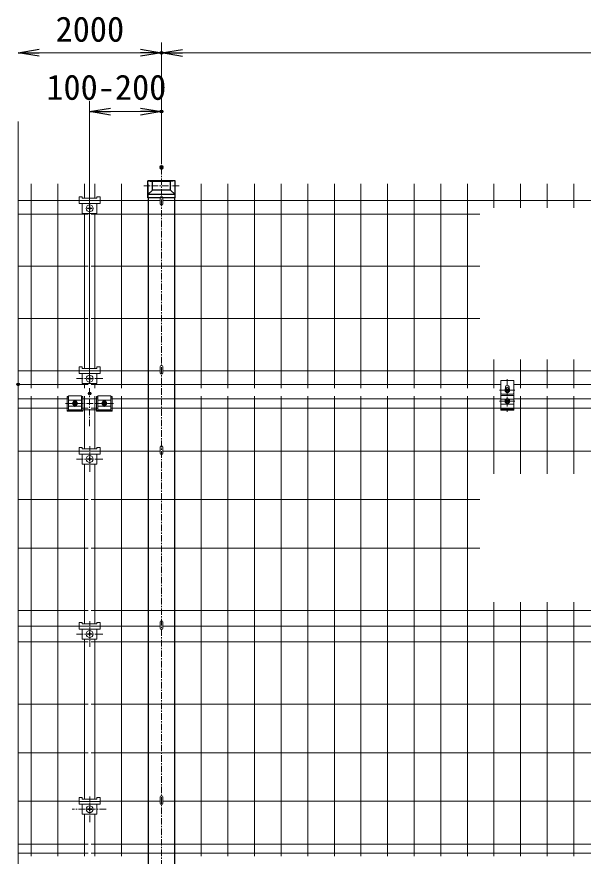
# Model space of a CAD drawing. Units: millimetres, scale not verified. Extents: x -4200 to 4200, y -2970 to 2970.
# Drawn here: x -3477 to -2396, y -738 to 864 of the extents above; entities that cross this region are included whole.
import ezdxf
from ezdxf.enums import TextEntityAlignment as Align

# ---------------------------------------------------------------- set-up
doc = ezdxf.new("R2010")
doc.units = ezdxf.units.MM
doc.header["$LTSCALE"] = 10
doc.header["$PDMODE"] = 32
doc.header["$PDSIZE"] = 5
doc.linetypes.add('USER1', pattern=[2, 1.25, -0.25, 0.25, -0.25])
for name, color, linetype, lineweight in [('0-0_D-STR-DIM', 7, 'Continuous', 13), ('0-1_0', 7, 'Continuous', 25), ('0-4_D-STR1', 1, 'Continuous', 25), ('0-5_D-BMK', 2, 'USER1', 13), ('0-9_D-STR3', 3, 'Continuous', 13), ('0-E_D-STR5', 7, 'Continuous', 9)]:
    doc.layers.add(name, color=color, linetype=linetype, lineweight=lineweight)
doc.layers.add('0-2_DEFPOINTS', color=7, linetype='Continuous')
doc.styles.add('ＭＳ ゴシック', font='')
doc.styles.get('ＭＳ ゴシック').set_extended_font_data('MS Gothic')

# ---------------------------------------------------------------- blocks, each defined once
blk = doc.blocks.new('_OPEN')
at = {"layer": '0-1_0'}
blk.add_line((0, 0), (-10, 0), dxfattribs=at)
blk.add_lwpolyline([(-10, 1.667), (0, 0), (-10, -1.667)], dxfattribs=at)

msp = doc.modelspace()

# ---------------------------------------------------------------- linework, layer by layer
at = {"layer": '0-0_D-STR-DIM'}
for p, q in [((-3200.94, 595.17), (-3200.94, 814.84)), ((-3200.94, 595.01), (-3200.94, 814.68)), ((-3434.46, 794.84), (-3240.94, 794.84)), ((-3160.94, 794.68), (-1240.94, 794.68)), ((-3337.9, 164.87), (-3337.9, 702.75)), ((-3200.94, 597.19), (-3200.94, 702.75)), ((-3297.9, 682.75), (-3240.94, 682.75)), ((-3474.46, 664.12), (-3474.46, -1715.23))]:
    msp.add_line(p, q, dxfattribs=at)
at = {"layer": '0-2_DEFPOINTS'}
for p in [(-3200.94, 794.84), (-3200.94, 682.75), (-3200.94, 577.19), (-3200.94, 575.17), (-3200.94, 575.01), (-3474.46, 162.36), (-3337.9, 144.87)]:
    msp.add_point(p, dxfattribs=at)
at = {"layer": '0-4_D-STR1'}
for p, q in [((-3227.14, 518.41), (-3227.14, 550.68)), ((-3227.14, 550.68), (-3217.94, 549.54)), ((-3183.94, 549.54), (-3217.94, 549.54)), ((-3217.94, 532.54), (-3217.94, 549.54)), ((-3174.74, 550.68), (-3183.94, 549.54)), ((-3183.94, 532.54), (-3183.94, 549.54)), ((-3217.94, 532.54), (-3227.14, 524.48)), ((-3183.94, 532.54), (-3217.94, 532.54)), ((-3183.94, 532.54), (-3174.74, 524.48)), ((-3174.74, 524.48), (-3227.14, 524.48)), ((-3174.74, 518.41), (-3227.14, 518.41)), ((-3225.94, 518.41), (-3225.94, -1960.06)), ((-3175.94, 518.41), (-3175.94, -1960.06))]:
    msp.add_line(p, q, dxfattribs=at)
msp.add_lwpolyline([(-3174.74, 518.41), (-3174.74, 550.68), (-3227.14, 550.68)], dxfattribs=at)
at = {"layer": '0-5_D-BMK'}
for p, q in [((-3200.94, 775.01), (-3200.94, -1994.36)), ((-3167.21, 541.04), (-3234.67, 541.04)), ((-3362.9, 173.36), (-3312.9, 173.36)), ((-2540.96, 172.45), (-2540.96, 109.75)), ((-3337.94, 82.77), (-3337.94, 155.18)), ((-2526.29, 151.28), (-2555.63, 151.28)), ((-3365.91, 119.28), (-3365.91, 133.75)), ((-3309.91, 119.28), (-3309.91, 133.75)), ((-2526.29, 130.42), (-2555.63, 130.42)), ((-3383.71, 126.16), (-3292.11, 126.16)), ((-3337.87, -4.49), (-3337.87, 44.31)), ((-3362.9, 19.91), (-3312.9, 19.91)), ((-3337.87, -338.24), (-3337.87, -289.44)), ((-3362.9, -313.84), (-3312.9, -313.84)), ((-3337.87, -672.41), (-3337.87, -623.61)), ((-3306.56, -648.01), (-3371.39, -648.01))]:
    msp.add_line(p, q, dxfattribs=at)
at = {"layer": '0-9_D-STR3'}
for p, q in [((-3357.9, 520.42), (-3351.9, 520.42)), ((-3357.9, 520.42), (-3357.9, 507.62)), ((-3357.9, 513.12), (-3317.9, 513.12)), ((-3351.9, 520.42), (-3351.9, 517.52)), ((-3351.9, 517.52), (-3323.9, 517.52)), ((-3323.9, 520.42), (-3317.9, 520.42)), ((-3323.9, 520.42), (-3323.9, 517.52)), ((-3317.9, 520.42), (-3317.9, 507.62)), ((-3203.54, 519.08), (-3203.54, 506.91)), ((-3198.34, 519.08), (-3198.34, 506.91)), ((-3357.9, 507.62), (-3317.9, 507.62)), ((-3351.9, 507.62), (-3351.9, 488.62)), ((-3341.37, 498.62), (-3339.37, 498.62)), ((-3341.37, 497.62), (-3339.37, 497.62)), ((-3338.37, 501.62), (-3338.37, 499.62)), ((-3338.37, 494.62), (-3338.37, 496.62)), ((-3337.37, 501.62), (-3337.37, 499.62)), ((-3337.37, 494.62), (-3337.37, 496.62)), ((-3334.37, 498.62), (-3336.37, 498.62)), ((-3334.37, 497.62), (-3336.37, 497.62)), ((-3323.9, 507.62), (-3323.9, 488.62)), ((-3351.9, 488.62), (-3323.9, 488.62)), ((-3357.9, 195.66), (-3357.9, 182.86)), ((-3357.9, 195.66), (-3351.9, 195.66)), ((-3351.9, 195.66), (-3351.9, 192.76)), ((-3351.9, 192.76), (-3323.9, 192.76)), ((-3323.9, 195.66), (-3323.9, 192.76)), ((-3203.54, 196.5), (-3203.54, 184.33)), ((-3198.34, 196.5), (-3198.34, 184.33)), ((-3357.9, 188.36), (-3317.9, 188.36)), ((-3357.9, 182.86), (-3317.9, 182.86)), ((-3351.9, 182.86), (-3351.9, 163.86)), ((-3338.37, 176.86), (-3338.37, 174.86)), ((-3337.37, 176.86), (-3337.37, 174.86)), ((-3323.9, 182.86), (-3323.9, 163.86)), ((-3351.9, 163.86), (-3323.9, 163.86)), ((-3341.37, 173.86), (-3339.37, 173.86)), ((-3341.37, 172.86), (-3339.37, 172.86)), ((-3338.37, 169.86), (-3338.37, 171.86)), ((-3337.37, 169.86), (-3337.37, 171.86)), ((-3334.37, 173.86), (-3336.37, 173.86)), ((-3334.37, 172.86), (-3336.37, 172.86)), ((-2553.46, 169.58), (-2553.46, 113.16)), ((-2528.46, 169.58), (-2553.46, 169.58)), ((-2528.46, 169.58), (-2528.46, 113.16)), ((-2543.42, 155.54), (-2545.88, 151.28)), ((-2543.42, 147.02), (-2545.88, 151.28)), ((-2544.46, 157.39), (-2544.46, 153.74)), ((-2543.69, 153.33), (-2542.33, 151.97)), ((-2543.69, 149.24), (-2542.33, 150.6)), ((-2538.5, 155.54), (-2543.42, 155.54)), ((-2538.5, 147.02), (-2543.42, 147.02)), ((-2543.01, 154.01), (-2541.64, 152.65)), ((-2543.01, 148.55), (-2541.64, 149.92)), ((-2538.91, 154.01), (-2540.28, 152.65)), ((-2538.91, 148.55), (-2540.28, 149.92)), ((-2538.23, 153.33), (-2539.6, 151.97)), ((-2538.23, 149.24), (-2539.6, 150.6)), ((-2538.5, 155.54), (-2536.04, 151.28)), ((-2538.5, 147.02), (-2536.04, 151.28)), ((-2537.46, 157.39), (-2537.46, 153.74)), ((-3380.91, 139.32), (-3380.91, 111.53)), ((-3380.91, 139.32), (-3378.41, 139.32)), ((-3380.91, 137.92), (-3378.41, 137.92)), ((-3378.41, 140.32), (-3378.41, 114.1)), ((-3378.41, 140.32), (-3353.41, 140.32)), ((-3378.41, 132.56), (-3353.41, 132.56)), ((-3368.37, 130.42), (-3370.83, 126.16)), ((-3368.64, 128.2), (-3367.28, 126.84)), ((-3363.46, 130.42), (-3368.37, 130.42)), ((-3367.96, 128.89), (-3366.6, 127.52)), ((-3363.87, 128.89), (-3365.23, 127.52)), ((-3363.19, 128.2), (-3364.55, 126.84)), ((-3363.46, 130.42), (-3361, 126.16)), ((-3353.41, 140.32), (-3353.41, 114.1)), ((-3353.41, 139.32), (-3350.91, 139.32)), ((-3353.41, 137.92), (-3350.91, 137.92)), ((-3350.91, 111.53), (-3350.91, 139.32)), ((-3324.91, 135.09), (-3350.91, 135.09)), ((-3322.41, 139.32), (-3324.91, 139.32)), ((-3324.91, 111.53), (-3324.91, 139.32)), ((-3322.41, 137.92), (-3324.91, 137.92)), ((-3322.41, 140.32), (-3322.41, 114.1)), ((-3297.41, 140.32), (-3322.41, 140.32)), ((-3297.41, 132.56), (-3322.41, 132.56)), ((-3312.37, 130.42), (-3314.83, 126.16)), ((-3312.64, 128.2), (-3311.28, 126.84)), ((-3312.37, 130.42), (-3307.46, 130.42)), ((-3311.96, 128.89), (-3310.6, 127.52)), ((-3307.87, 128.89), (-3309.23, 127.52)), ((-3307.19, 128.2), (-3308.55, 126.84)), ((-3307.46, 130.42), (-3305, 126.16)), ((-3297.41, 140.32), (-3297.41, 114.1)), ((-3294.91, 139.32), (-3297.41, 139.32)), ((-3294.91, 137.92), (-3297.41, 137.92)), ((-3294.91, 139.32), (-3294.91, 111.53)), ((-2528.46, 140.86), (-2553.52, 140.86)), ((-2553.46, 134.43), (-2543.57, 134.43)), ((-2530.46, 143.94), (-2551.46, 143.94)), ((-2543.42, 134.68), (-2545.88, 130.42)), ((-2543.42, 126.16), (-2545.88, 130.42)), ((-2543.69, 132.47), (-2542.33, 131.1)), ((-2543.69, 128.37), (-2542.33, 129.74)), ((-2538.5, 134.68), (-2543.42, 134.68)), ((-2543.01, 133.15), (-2541.64, 131.78)), ((-2543.01, 127.69), (-2541.64, 129.05)), ((-2540.96, 121.51), (-2540.96, 138.02)), ((-2538.91, 133.15), (-2540.28, 131.78)), ((-2538.91, 127.69), (-2540.28, 129.05)), ((-2538.23, 132.47), (-2539.6, 131.1)), ((-2538.23, 128.37), (-2539.6, 129.74)), ((-2538.5, 134.68), (-2536.04, 130.42)), ((-2538.5, 126.16), (-2536.04, 130.42)), ((-2538.36, 134.43), (-2528.46, 134.43)), ((-3380.91, 112.71), (-3350.91, 112.71)), ((-3378.41, 120.62), (-3353.41, 120.62)), ((-3378.41, 114.1), (-3353.41, 114.1)), ((-3368.37, 121.9), (-3370.83, 126.16)), ((-3368.64, 124.11), (-3367.28, 125.47)), ((-3363.46, 121.9), (-3368.37, 121.9)), ((-3367.96, 123.43), (-3366.6, 124.79)), ((-3363.87, 123.43), (-3365.23, 124.79)), ((-3363.19, 124.11), (-3364.55, 125.47)), ((-3363.46, 121.9), (-3361, 126.16)), ((-3324.91, 114.11), (-3350.91, 114.11)), ((-3294.91, 112.71), (-3324.91, 112.71)), ((-3297.41, 120.62), (-3322.41, 120.62)), ((-3297.41, 114.1), (-3322.41, 114.1)), ((-3312.37, 121.9), (-3314.83, 126.16)), ((-3312.64, 124.11), (-3311.28, 125.47)), ((-3312.37, 121.9), (-3307.46, 121.9)), ((-3311.96, 123.43), (-3310.6, 124.79)), ((-3307.87, 123.43), (-3309.23, 124.79)), ((-3307.18, 124.11), (-3308.55, 125.47)), ((-3307.46, 121.9), (-3305, 126.16)), ((-2528.5, 117.13), (-2553.5, 117.13)), ((-2553.46, 124.48), (-2528.46, 124.48)), ((-2528.46, 115.19), (-2553.46, 115.19)), ((-2528.46, 113.16), (-2553.46, 113.16)), ((-2538.5, 126.16), (-2543.42, 126.16)), ((-3380.91, 111.53), (-3350.91, 111.53)), ((-3294.91, 111.53), (-3324.91, 111.53)), ((-3357.9, 42.21), (-3357.9, 29.41)), ((-3357.9, 42.21), (-3351.9, 42.21)), ((-3357.9, 34.91), (-3317.9, 34.91)), ((-3351.9, 42.21), (-3351.9, 39.31)), ((-3351.9, 39.31), (-3323.9, 39.31)), ((-3323.9, 42.21), (-3323.9, 39.31)), ((-3203.54, 43.11), (-3203.54, 30.94)), ((-3198.34, 43.11), (-3198.34, 30.94)), ((-3357.9, 29.41), (-3317.9, 29.41)), ((-3351.9, 29.41), (-3351.9, 10.41)), ((-3341.37, 20.41), (-3339.37, 20.41)), ((-3341.37, 19.41), (-3339.37, 19.41)), ((-3338.37, 23.41), (-3338.37, 21.41)), ((-3338.37, 16.41), (-3338.37, 18.41)), ((-3337.37, 23.41), (-3337.37, 21.41)), ((-3337.37, 16.41), (-3337.37, 18.41)), ((-3334.37, 20.41), (-3336.37, 20.41)), ((-3334.37, 19.41), (-3336.37, 19.41)), ((-3323.9, 29.41), (-3323.9, 10.41)), ((-3351.9, 10.41), (-3323.9, 10.41)), ((-3357.9, -291.54), (-3357.9, -304.34)), ((-3357.9, -291.54), (-3351.9, -291.54)), ((-3357.9, -298.84), (-3317.9, -298.84)), ((-3351.9, -291.54), (-3351.9, -294.44)), ((-3351.9, -294.44), (-3323.9, -294.44)), ((-3323.9, -291.54), (-3323.9, -294.44)), ((-3203.54, -290.59), (-3203.54, -302.76)), ((-3198.34, -290.59), (-3198.34, -302.76)), ((-3357.9, -304.34), (-3317.9, -304.34)), ((-3351.9, -304.34), (-3351.9, -323.34)), ((-3341.37, -313.34), (-3339.37, -313.34)), ((-3341.37, -314.34), (-3339.37, -314.34)), ((-3338.37, -310.34), (-3338.37, -312.34)), ((-3338.37, -317.34), (-3338.37, -315.34)), ((-3337.37, -310.34), (-3337.37, -312.34)), ((-3337.37, -317.34), (-3337.37, -315.34)), ((-3334.37, -313.34), (-3336.37, -313.34)), ((-3334.37, -314.34), (-3336.37, -314.34)), ((-3323.9, -304.34), (-3323.9, -323.34)), ((-3351.9, -323.34), (-3323.9, -323.34)), ((-3203.54, -624.39), (-3203.54, -636.56)), ((-3198.34, -624.39), (-3198.34, -636.56)), ((-3357.9, -625.71), (-3351.9, -625.71)), ((-3357.9, -625.71), (-3357.9, -638.51)), ((-3357.9, -633.01), (-3317.9, -633.01)), ((-3357.9, -638.51), (-3317.9, -638.51)), ((-3351.9, -625.71), (-3351.9, -628.61)), ((-3351.9, -628.61), (-3323.9, -628.61)), ((-3351.9, -638.51), (-3351.9, -657.51)), ((-3323.9, -625.71), (-3323.9, -628.61)), ((-3323.9, -638.51), (-3323.9, -657.51)), ((-3341.37, -647.51), (-3339.37, -647.51)), ((-3341.37, -648.51), (-3339.37, -648.51)), ((-3338.37, -644.51), (-3338.37, -646.51)), ((-3338.37, -651.51), (-3338.37, -649.51)), ((-3337.37, -644.51), (-3337.37, -646.51)), ((-3337.37, -651.51), (-3337.37, -649.51)), ((-3334.37, -647.51), (-3336.37, -647.51)), ((-3334.37, -648.51), (-3336.37, -648.51)), ((-3351.9, -657.51), (-3323.9, -657.51))]:
    msp.add_line(p, q, dxfattribs=at)
for points in [[(-3323.9, 195.66), (-3317.9, 195.66), (-3317.9, 182.86)], [(-3323.9, 42.21), (-3317.9, 42.21), (-3317.9, 29.41)], [(-3323.9, -291.54), (-3317.9, -291.54), (-3317.9, -304.34)], [(-3323.9, -625.71), (-3317.9, -625.71), (-3317.9, -638.51)]]:
    msp.add_lwpolyline(points, dxfattribs=at)
for centre, radius in [((-3337.87, 498.12), 6.5), ((-3337.87, 173.36), 6.5), ((-2540.96, 151.28), 4.26), ((-3365.91, 126.16), 4.26), ((-3309.91, 126.16), 4.26), ((-2540.96, 130.42), 4.26), ((-3337.87, 19.91), 6.5), ((-3337.87, -313.84), 6.5), ((-3337.87, -648.01), 6.5)]:
    msp.add_circle(centre, radius, dxfattribs=at)
for centre, radius, start, end in [((-3341.37, 498.12), 0.5, 90.00001, 270), ((-3339.37, 499.62), 1, 270, 0.00001), ((-3339.37, 496.62), 1, 0, 90), ((-3337.87, 501.62), 0.5, 0, 179.99999), ((-3336.37, 499.62), 1, 180.00001, 270), ((-3336.37, 496.62), 1, 90, 180.00001), ((-3334.37, 498.12), 0.5, 270.00049, 90.00046), ((-3200.94, 506.91), 2.6, 180, 0), ((-3337.87, 494.62), 0.5, 180.00002, 0.00001), ((-3337.87, 176.86), 0.5, 0, 179.99999), ((-3200.94, 184.33), 2.6, 180, 0), ((-3341.37, 173.36), 0.5, 90.00001, 270), ((-3339.37, 174.86), 1, 270, 0.00001), ((-3339.37, 171.86), 1, 0, 90), ((-3337.87, 169.86), 0.5, 180.00002, 0.00001), ((-3336.37, 174.86), 1, 180.00001, 270), ((-3336.37, 171.86), 1, 90, 180.00001), ((-3334.37, 173.36), 0.5, 270.00049, 90.00046), ((-2540.96, 157.39), 3.5, 0, 180), ((-2528.48, 161.4), 0.02, 270, 0), ((-2551.46, 145.94), 2, 180, 270), ((-2543.35, 153.67), 0.483, 44.99953, 224.99952), ((-2543.35, 148.9), 0.483, 135, 314.99998), ((-2540.96, 150.08), 3.62, 237.53826, 302.46174), ((-2543.01, 151.28), 0.965, 314.99999, 45), ((-2540.96, 153.33), 0.965, 225.00001, 314.99999), ((-2540.96, 149.24), 0.965, 45, 135), ((-2538.91, 151.28), 0.965, 135, 225.00001), ((-2538.57, 153.67), 0.483, 315, 135), ((-2538.57, 148.9), 0.483, 225.00001, 44.99999), ((-2530.46, 145.94), 2, 270, 0), ((-3365.91, 127.45), 4, 4.65818, 175.34501), ((-3368.3, 128.55), 0.483, 44.99953, 224.99952), ((-3363.53, 128.55), 0.483, 315, 135), ((-3309.91, 127.45), 4, 4.65499, 175.34182), ((-3312.3, 128.55), 0.483, 45, 225), ((-3307.53, 128.55), 0.483, 315.00048, 135.00047), ((-2543.35, 132.81), 0.483, 44.99953, 224.99952), ((-2543.35, 128.03), 0.483, 135, 314.99998), ((-2540.96, 131.62), 3.62, 57.53826, 122.46174), ((-2543.01, 130.42), 0.965, 314.99999, 45), ((-2540.96, 132.47), 0.965, 225.00001, 314.99999), ((-2540.96, 128.37), 0.965, 45, 135), ((-2538.91, 130.42), 0.965, 135, 225.00001), ((-2538.57, 132.81), 0.483, 315, 135), ((-2538.57, 128.03), 0.483, 225.00001, 44.99999), ((-3365.91, 124.88), 4, 184.89555, 355.10576), ((-3368.3, 123.77), 0.483, 135, 314.99998), ((-3367.96, 126.16), 0.965, 314.99999, 45), ((-3365.91, 128.2), 0.965, 225.00001, 314.99999), ((-3365.91, 124.11), 0.965, 45, 135), ((-3363.87, 126.16), 0.965, 135, 225.00001), ((-3363.53, 123.77), 0.483, 225.00001, 44.99999), ((-3309.91, 124.88), 4, 184.89424, 355.10445), ((-3312.3, 123.77), 0.483, 135.00001, 314.99999), ((-3311.96, 126.16), 0.965, 314.99999, 45), ((-3309.91, 128.2), 0.965, 225.00001, 314.99999), ((-3309.91, 124.11), 0.965, 45, 135), ((-3307.87, 126.16), 0.965, 135, 225.00001), ((-3307.53, 123.77), 0.483, 225.00002, 45), ((-2540.96, 129.21), 3.62, 237.53826, 302.46174), ((-3341.37, 19.91), 0.5, 90.00001, 270), ((-3339.37, 21.41), 1, 270, 0.00001), ((-3339.37, 18.41), 1, 0, 90), ((-3337.87, 23.41), 0.5, 0, 179.99999), ((-3337.87, 16.41), 0.5, 180.00002, 0.00001), ((-3336.37, 21.41), 1, 180.00001, 270), ((-3336.37, 18.41), 1, 90, 180.00001), ((-3334.37, 19.91), 0.5, 270.00049, 90.00046), ((-3200.94, 30.94), 2.6, 180, 0), ((-3200.94, -302.76), 2.6, 180, 0), ((-3341.37, -313.84), 0.5, 90.00001, 270), ((-3339.37, -312.34), 1, 270, 0.00001), ((-3339.37, -315.34), 1, 0, 90), ((-3337.87, -310.34), 0.5, 0, 179.99999), ((-3337.87, -317.34), 0.5, 180.00002, 0.00001), ((-3336.37, -312.34), 1, 180.00001, 270), ((-3336.37, -315.34), 1, 90, 180.00001), ((-3334.37, -313.84), 0.5, 270.00049, 90.00046), ((-3200.94, -636.56), 2.6, 180, 0), ((-3341.37, -648.01), 0.5, 90.00001, 270), ((-3339.37, -646.51), 1, 270, 0.00001), ((-3339.37, -649.51), 1, 0, 90), ((-3337.87, -644.51), 0.5, 0, 179.99999), ((-3337.87, -651.51), 0.5, 180.00002, 0.00001), ((-3336.37, -646.51), 1, 180.00001, 270), ((-3336.37, -649.51), 1, 90, 180.00001), ((-3334.37, -648.01), 0.5, 270.00049, 90.00046)]:
    msp.add_arc(centre, radius, start, end, dxfattribs=at)
for centre in [(-3200.94, 519.07), (-3200.94, 196.49), (-3200.94, 43.09), (-3200.94, -290.61), (-3200.94, -624.41)]:
    msp.add_ellipse(centre, major_axis=(-2.6, 0), ratio=0.649974, start_param=3.1415927, end_param=6.2831853, dxfattribs=at)
at = {"layer": '0-E_D-STR5'}
for p, q in [((-3449.45, 545.08), (-3449.45, 155.37)), ((-3398.68, 545.08), (-3398.68, 155.37)), ((-3347.91, 545.08), (-3347.91, 517.52)), ((-3347.91, 545.08), (-3347.91, 517.52)), ((-3327.88, 545.08), (-3327.88, 517.52)), ((-3327.88, 545.08), (-3327.88, 517.52)), ((-3277.12, 545.08), (-3277.12, 155.37)), ((-3226.35, 545.08), (-3226.35, 155.37)), ((-3175.58, 545.08), (-3175.58, 155.37)), ((-3124.81, 545.08), (-3124.81, 155.37)), ((-3074.04, 545.08), (-3074.04, 155.37)), ((-3023.27, 545.08), (-3023.27, 155.37)), ((-2972.5, 545.08), (-2972.5, 155.37)), ((-2921.73, 545.08), (-2921.73, 155.37)), ((-2870.96, 545.08), (-2870.96, 155.37)), ((-2820.19, 545.08), (-2820.19, 155.37)), ((-2769.42, 545.08), (-2769.42, 155.37)), ((-2718.65, 545.08), (-2718.65, 155.37)), ((-2667.88, 545.08), (-2667.88, 155.37)), ((-2617.12, 545.08), (-2617.12, 155.37)), ((-2566.35, 545.08), (-2566.35, 499.02)), ((-2515.58, 545.08), (-2515.58, 499.02)), ((-2464.81, 545.08), (-2464.81, 499.02)), ((-2414.04, 545.08), (-2414.04, 499.02)), ((-3474.46, 513.14), (-3357.9, 513.14)), ((-3317.9, 513.14), (-3203.54, 513.14)), ((-3198.34, 513.14), (-1357.9, 513.14)), ((-3474.46, 487.16), (-3340.9, 487.16)), ((-3347.91, 488.62), (-3347.91, 192.76)), ((-3347.91, 488.62), (-3347.91, 192.76)), ((-3334.9, 487.16), (-2593.08, 487.16)), ((-3327.88, 488.62), (-3327.88, 192.76)), ((-3327.88, 488.62), (-3327.88, 192.76)), ((-3474.46, 387.57), (-3340.9, 387.57)), ((-3334.9, 387.57), (-2593.08, 387.57)), ((-3474.46, 287.97), (-3340.9, 287.97)), ((-3334.9, 287.97), (-2593.08, 287.97)), ((-2566.35, 209.53), (-2566.35, 155.37)), ((-2515.58, 209.53), (-2515.58, 155.37)), ((-2464.81, 209.53), (-2464.81, 155.37)), ((-2414.04, 209.53), (-2414.04, 155.37)), ((-3474.46, 188.38), (-3357.9, 188.38)), ((-3317.9, 188.38), (-3203.54, 188.38)), ((-3198.34, 188.38), (-1357.9, 188.38)), ((-3474.46, 162.4), (-3340.9, 162.4)), ((-3347.91, 163.86), (-3347.91, 155.37)), ((-3347.91, 163.86), (-3347.91, 155.37)), ((-3334.9, 162.4), (-2553.46, 162.4)), ((-3327.88, 163.86), (-3327.88, 155.37)), ((-3327.88, 163.86), (-3327.88, 155.37)), ((-2528.46, 162.4), (-1893.46, 162.4)), ((-3474.46, 134.53), (-3378.41, 134.53)), ((-3449.45, 139.93), (-3449.45, -737.57)), ((-3398.68, 139.93), (-3398.68, -737.57)), ((-3353.41, 134.53), (-3340.9, 134.53)), ((-3347.91, 139.93), (-3347.91, 39.31)), ((-3347.91, 139.93), (-3347.91, 39.31)), ((-3334.9, 134.53), (-3322.41, 134.53)), ((-3327.88, 139.93), (-3327.88, 39.31)), ((-3327.88, 139.93), (-3327.88, 39.31)), ((-3297.41, 134.53), (-2553.46, 134.53)), ((-3277.12, 139.93), (-3277.12, -737.57)), ((-3226.35, 139.93), (-3226.35, -737.57)), ((-3175.58, 139.93), (-3175.58, -737.57)), ((-3124.81, 139.93), (-3124.81, -737.57)), ((-3074.04, 139.93), (-3074.04, -737.57)), ((-3023.27, 139.93), (-3023.27, -737.57)), ((-2972.5, 139.93), (-2972.5, -737.57)), ((-2921.73, 139.93), (-2921.73, -737.57)), ((-2870.96, 139.93), (-2870.96, -737.57)), ((-2820.19, 139.93), (-2820.19, -737.57)), ((-2769.42, 139.93), (-2769.42, -737.57)), ((-2718.65, 139.93), (-2718.65, -737.57)), ((-2667.88, 139.93), (-2667.88, -737.57)), ((-2617.12, 139.93), (-2617.12, -737.57)), ((-2566.35, 139.93), (-2566.35, -8.39)), ((-2528.46, 134.53), (-1893.46, 134.53)), ((-2515.58, 139.93), (-2515.58, -8.39)), ((-2464.81, 139.93), (-2464.81, -8.39)), ((-2414.04, 139.93), (-2414.04, -8.39)), ((-3474.46, 116.91), (-3378.41, 116.91)), ((-3353.41, 116.91), (-3340.9, 116.91)), ((-3334.9, 116.91), (-3322.41, 116.91)), ((-3297.41, 116.91), (-2553.46, 116.91)), ((-2528.46, 116.91), (-1893.46, 116.91)), ((-3474.46, 34.93), (-3357.9, 34.93)), ((-3317.9, 34.93), (-3203.54, 34.93)), ((-3198.34, 34.93), (-1357.9, 34.93)), ((-3347.91, 10.41), (-3347.91, -294.44)), ((-3347.91, 10.41), (-3347.91, -294.44)), ((-3327.88, 10.41), (-3327.88, -294.44)), ((-3327.88, 10.41), (-3327.88, -294.44)), ((-3474.46, -57.44), (-3340.9, -57.44)), ((-3334.91, -57.44), (-2593.08, -57.44)), ((-3474.46, -149.82), (-3340.9, -149.82)), ((-3334.9, -149.82), (-2593.08, -149.82)), ((-2566.35, -253.37), (-2566.35, -737.57)), ((-2515.58, -253.37), (-2515.58, -737.57)), ((-2464.81, -253.37), (-2464.81, -737.57)), ((-2414.04, -253.37), (-2414.04, -737.57)), ((-3474.46, -268.82), (-3340.9, -268.82)), ((-3334.9, -268.82), (-1340.88, -268.82)), ((-3474.46, -298.82), (-3357.9, -298.82)), ((-3317.9, -298.82), (-3203.54, -298.82)), ((-3198.34, -298.82), (-1357.85, -298.82)), ((-3474.46, -328.82), (-3340.9, -328.82)), ((-3347.91, -323.34), (-3347.91, -628.61)), ((-3347.91, -323.34), (-3347.91, -628.61)), ((-3334.9, -328.82), (-1340.88, -328.82)), ((-3327.88, -323.34), (-3327.88, -628.61)), ((-3327.88, -323.34), (-3327.88, -628.61)), ((-3474.46, -447.82), (-3340.9, -447.82)), ((-3334.91, -447.82), (-1340.9, -447.82)), ((-3474.46, -540.19), (-3340.95, -540.19)), ((-3334.91, -540.19), (-1340.9, -540.19)), ((-3474.46, -632.57), (-3357.9, -632.57)), ((-3317.9, -632.57), (-3203.54, -632.57)), ((-3198.34, -632.57), (-1357.9, -632.57)), ((-3347.91, -657.51), (-3347.91, -737.57)), ((-3327.88, -657.51), (-3327.88, -737.57)), ((-3474.46, -714.54), (-3340.9, -714.54)), ((-3334.9, -714.54), (-1340.88, -714.54)), ((-3474.46, -732.17), (-3340.9, -732.17)), ((-3334.9, -732.17), (-2197.43, -732.17))]:
    msp.add_line(p, q, dxfattribs=at)

# ---------------------------------------------------------------- block references
at = {"layer": '0-0_D-STR-DIM', "xscale": 4, "yscale": 4, "rotation": 180}
for p in [(-3474.46, 794.84), (-3200.94, 794.68), (-3337.9, 682.75)]:
    msp.add_blockref('_OPEN', p, dxfattribs=at)
at = {"layer": '0-0_D-STR-DIM', "xscale": 4, "yscale": 4}
for p in [(-3200.94, 794.84), (-3200.94, 682.75)]:
    msp.add_blockref('_OPEN', p, dxfattribs=at)

# ---------------------------------------------------------------- texts
at = {"layer": '0-0_D-STR-DIM', "style": 'ＭＳ ゴシック'}
for s, p in [('2000', (-3402.95, 801.59)), ('100-200', (-3420.58, 690.78))]:
    msp.add_text(s, height=48.09, dxfattribs=at).set_placement(p, align=Align.BOTTOM_LEFT)

doc.saveas('drawing.dxf')
